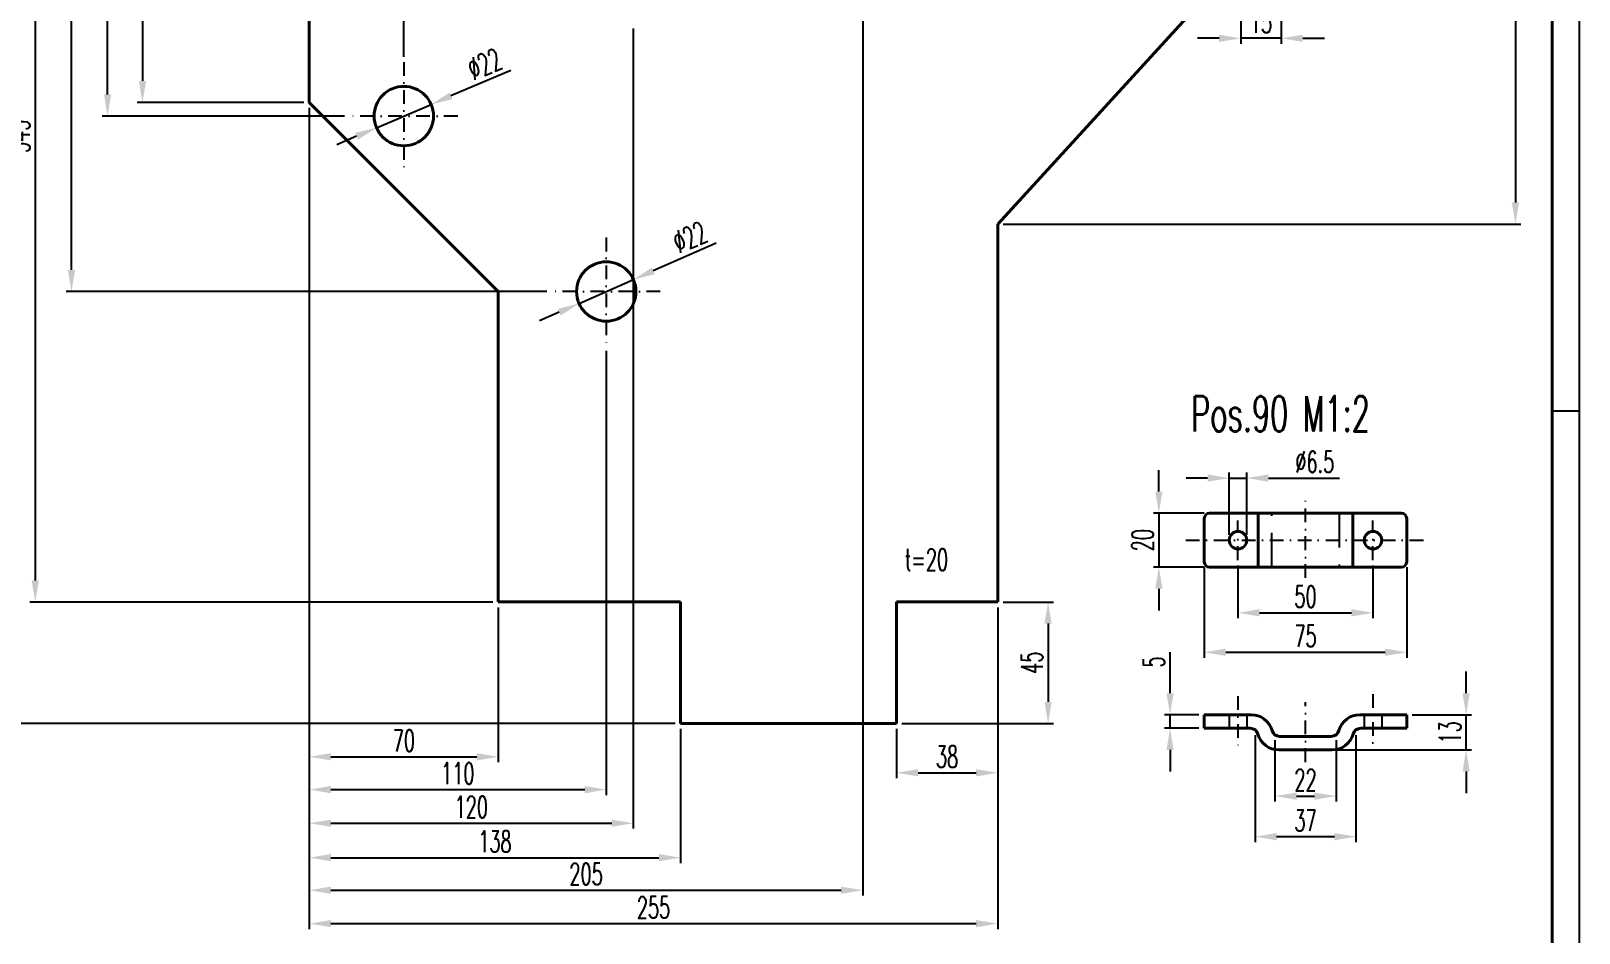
# Model space of a CAD drawing. Extents: x -620 to 569, y 5788 to 6629.
# Drawn here: x 276.9 to 563.6, y 6285.1 to 6452.2 of the extents above; entities that cross this region are included whole.
import ezdxf

# ---------------------------------------------------------------- set-up
doc = ezdxf.new("R2010")
doc.units = 0
doc.linetypes.add('STRICHPUNKT', pattern=[25.4, 12.7, -6.35, 0, -6.35])
doc.linetypes.add('VERDECKT', pattern=[9.525, 6.35, -3.175])
doc.layers.get('Defpoints').update_dxf_attribs({"linetype": 'CONTINUOUS'})
for name, color, linetype, lineweight in [('ACHSE', 150, 'STRICHPUNKT', 25), ('BEM', 6, 'CONTINUOUS', 25), ('TEXT_7', 1, 'CONTINUOUS', 60), ('VERDECKT', 2, 'VERDECKT', 25), ('VOLL_03', 6, 'CONTINUOUS', 25), ('VOLL_05', 7, 'CONTINUOUS', 40)]:
    doc.layers.add(name, color=color, linetype=linetype, lineweight=lineweight)
doc.styles.add('ROMANS', font='romans.shx', dxfattribs={"width": 0.6, "height": 80})
doc.styles.get("Standard").update_dxf_attribs({"font": 'romans.shx', "width": 0.6})
doc.dimstyles.get("Standard").update_dxf_attribs({"dimtxt": 4, "dimasz": 4, "dimexe": 1, "dimexo": 1, "dimgap": 1, "dimtad": 1, "dimdsep": 46, "dimtxsty": 'Standard', "dimcen": 0, "dimclrd": 256, "dimclre": 256, "dimclrt": 256, "dimazin": 0, "dimtfac": 1, "dimtmove": 0, "dimatfit": 3, "dimfxl": 0, "dimtolj": 1, "dimtzin": 0, "dimarcsym": 0})

# ---------------------------------------------------------------- blocks, each defined once
blk = doc.blocks.new('*D279')
at = {"layer": 'BEM', "lineweight": -2}
for p, q in [((328.45, 6437.93), (328.45, 6285.86)), ((455.95, 6345.43), (455.95, 6285.86)), ((332.45, 6286.86), (451.95, 6286.86))]:
    blk.add_line(p, q, dxfattribs=at)
at = {"layer": 'BEM'}
for points in [[(332.45, 6287.53), (332.45, 6286.19), (328.45, 6286.86)], [(451.95, 6287.53), (451.95, 6286.19), (455.95, 6286.86)]]:
    blk.add_solid(points, dxfattribs=at)
at = {"layer": 'Defpoints', "color": 0}
for p in [(328.45, 6438.93), (455.95, 6346.43), (455.95, 6286.86)]:
    blk.add_point(p, dxfattribs=at)
at = {"layer": 'BEM', "insert": (392.2, 6289.86), "char_height": 4, "attachment_point": 5}
blk.add_mtext('\\A1;255', dxfattribs=at)
blk = doc.blocks.new('*D278')
at = {"layer": 'BEM', "lineweight": -2}
for p, q in [((430.95, 6455.14), (430.95, 6292.05)), ((328.45, 6437.93), (328.45, 6292.05)), ((332.45, 6293.05), (426.95, 6293.05))]:
    blk.add_line(p, q, dxfattribs=at)
at = {"layer": 'BEM'}
for points in [[(332.45, 6293.72), (332.45, 6292.38), (328.45, 6293.05)], [(426.95, 6293.72), (426.95, 6292.38), (430.95, 6293.05)]]:
    blk.add_solid(points, dxfattribs=at)
at = {"layer": 'Defpoints', "color": 0}
for p in [(430.95, 6456.14), (328.45, 6438.93), (430.95, 6293.05)]:
    blk.add_point(p, dxfattribs=at)
at = {"layer": 'BEM', "insert": (379.7, 6296.05), "char_height": 4, "attachment_point": 5}
blk.add_mtext('\\A1;205', dxfattribs=at)
blk = doc.blocks.new('*D306')
at = {"layer": 'BEM', "lineweight": -2}
for p, q in [((328.45, 6437.93), (328.45, 6298.08)), ((397.2, 6322.93), (397.2, 6298.08)), ((332.45, 6299.08), (393.2, 6299.08))]:
    blk.add_line(p, q, dxfattribs=at)
at = {"layer": 'BEM'}
for points in [[(332.45, 6299.75), (332.45, 6298.42), (328.45, 6299.08)], [(393.2, 6299.75), (393.2, 6298.42), (397.2, 6299.08)]]:
    blk.add_solid(points, dxfattribs=at)
at = {"layer": 'Defpoints', "color": 0}
for p in [(328.45, 6438.93), (397.2, 6323.93), (397.2, 6299.08)]:
    blk.add_point(p, dxfattribs=at)
at = {"layer": 'BEM', "insert": (362.82, 6302.08), "char_height": 4, "attachment_point": 5}
blk.add_mtext('\\A1;138', dxfattribs=at)
blk = doc.blocks.new('*D277')
at = {"layer": 'BEM', "lineweight": -2}
for p, q in [((388.45, 6452.64), (388.45, 6304.46)), ((328.45, 6437.93), (328.45, 6304.46)), ((332.45, 6305.46), (384.45, 6305.46))]:
    blk.add_line(p, q, dxfattribs=at)
at = {"layer": 'BEM'}
for points in [[(332.45, 6306.12), (332.45, 6304.79), (328.45, 6305.46)], [(384.45, 6306.12), (384.45, 6304.79), (388.45, 6305.46)]]:
    blk.add_solid(points, dxfattribs=at)
at = {"layer": 'Defpoints', "color": 0}
for p in [(388.45, 6453.64), (328.45, 6438.93), (388.45, 6305.46)]:
    blk.add_point(p, dxfattribs=at)
at = {"layer": 'BEM', "insert": (358.45, 6308.46), "char_height": 4, "attachment_point": 5}
blk.add_mtext('\\A1;120', dxfattribs=at)
blk = doc.blocks.new('*D276')
at = {"layer": 'BEM', "lineweight": -2}
for p, q in [((328.45, 6437.93), (328.45, 6310.68)), ((383.45, 6392.95), (383.45, 6310.68)), ((332.45, 6311.68), (379.45, 6311.68))]:
    blk.add_line(p, q, dxfattribs=at)
at = {"layer": 'BEM'}
for points in [[(332.45, 6312.35), (332.45, 6311.01), (328.45, 6311.68)], [(379.45, 6312.35), (379.45, 6311.01), (383.45, 6311.68)]]:
    blk.add_solid(points, dxfattribs=at)
at = {"layer": 'Defpoints', "color": 0}
for p in [(328.45, 6438.93), (383.45, 6393.95), (383.45, 6311.68)]:
    blk.add_point(p, dxfattribs=at)
at = {"layer": 'BEM', "insert": (355.95, 6314.68), "char_height": 4, "attachment_point": 5}
blk.add_mtext('\\A1;110', dxfattribs=at)
blk = doc.blocks.new('*D275')
at = {"layer": 'BEM', "lineweight": -2}
for p, q in [((328.45, 6437.93), (328.45, 6316.76)), ((363.45, 6345.43), (363.45, 6316.76)), ((332.45, 6317.76), (359.45, 6317.76))]:
    blk.add_line(p, q, dxfattribs=at)
at = {"layer": 'BEM'}
for points in [[(332.45, 6318.43), (332.45, 6317.09), (328.45, 6317.76)], [(359.45, 6318.43), (359.45, 6317.09), (363.45, 6317.76)]]:
    blk.add_solid(points, dxfattribs=at)
at = {"layer": 'Defpoints', "color": 0}
for p in [(328.45, 6438.93), (363.45, 6346.43), (363.45, 6317.76)]:
    blk.add_point(p, dxfattribs=at)
at = {"layer": 'BEM', "insert": (345.95, 6320.76), "char_height": 4, "attachment_point": 5}
blk.add_mtext('\\A1;70', dxfattribs=at)
blk = doc.blocks.new('*D302')
at = {"layer": 'BEM', "lineweight": -2}
for p, q in [((485.81, 6366.88), (485.81, 6370.88)), ((494.2, 6362.88), (484.81, 6362.88)), ((485.81, 6362.88), (485.81, 6352.88)), ((494.2, 6352.88), (484.81, 6352.88)), ((485.81, 6348.88), (485.81, 6344.88))]:
    blk.add_line(p, q, dxfattribs=at)
at = {"layer": 'BEM'}
for points in [[(485.14, 6366.88), (486.48, 6366.88), (485.81, 6362.88)], [(485.14, 6348.88), (486.48, 6348.88), (485.81, 6352.88)]]:
    blk.add_solid(points, dxfattribs=at)
at = {"layer": 'Defpoints', "color": 0}
for p in [(495.2, 6362.88), (485.81, 6352.88), (495.2, 6352.88)]:
    blk.add_point(p, dxfattribs=at)
at = {"layer": 'BEM', "insert": (482.81, 6357.88), "char_height": 4, "attachment_point": 5, "rotation": 90}
blk.add_mtext('\\A1;20', dxfattribs=at)
blk = doc.blocks.new('*D301')
at = {"layer": 'BEM', "lineweight": -2}
for p, q in [((494.2, 6352.88), (494.2, 6336.12)), ((531.7, 6352.88), (531.7, 6336.12)), ((498.2, 6337.12), (527.7, 6337.12))]:
    blk.add_line(p, q, dxfattribs=at)
at = {"layer": 'BEM'}
for points in [[(498.2, 6337.79), (498.2, 6336.46), (494.2, 6337.12)], [(527.7, 6337.79), (527.7, 6336.46), (531.7, 6337.12)]]:
    blk.add_solid(points, dxfattribs=at)
at = {"layer": 'Defpoints', "color": 0}
for p in [(494.2, 6353.88), (531.7, 6353.88), (531.7, 6337.12)]:
    blk.add_point(p, dxfattribs=at)
at = {"layer": 'BEM', "insert": (512.95, 6340.12), "char_height": 4, "attachment_point": 5}
blk.add_mtext('\\A1;75', dxfattribs=at)
blk = doc.blocks.new('*D300')
at = {"layer": 'BEM', "lineweight": -2}
for p, q in [((500.45, 6353.21), (500.45, 6343.43)), ((525.45, 6353.21), (525.45, 6343.43)), ((504.45, 6344.43), (521.45, 6344.43))]:
    blk.add_line(p, q, dxfattribs=at)
at = {"layer": 'BEM'}
for points in [[(504.45, 6345.09), (504.45, 6343.76), (500.45, 6344.43)], [(521.45, 6345.09), (521.45, 6343.76), (525.45, 6344.43)]]:
    blk.add_solid(points, dxfattribs=at)
at = {"layer": 'Defpoints', "color": 0}
for p in [(500.45, 6354.21), (525.45, 6354.21), (525.45, 6344.43)]:
    blk.add_point(p, dxfattribs=at)
at = {"layer": 'BEM', "insert": (512.95, 6347.43), "char_height": 4, "attachment_point": 5}
blk.add_mtext('\\A1;50', dxfattribs=at)
blk = doc.blocks.new('*D299')
at = {"layer": 'BEM', "lineweight": -2}
for p, q in [((487.87, 6329.54), (487.87, 6337.14)), ((493.2, 6325.54), (486.87, 6325.54)), ((487.87, 6323.04), (487.87, 6325.54)), ((493.2, 6323.04), (486.87, 6323.04)), ((487.87, 6319.04), (487.87, 6315.04))]:
    blk.add_line(p, q, dxfattribs=at)
at = {"layer": 'BEM'}
for points in [[(487.21, 6329.54), (488.54, 6329.54), (487.87, 6325.54)], [(487.21, 6319.04), (488.54, 6319.04), (487.87, 6323.04)]]:
    blk.add_solid(points, dxfattribs=at)
at = {"layer": 'Defpoints', "color": 0}
for p in [(487.87, 6325.54), (494.2, 6325.54), (494.2, 6323.04)]:
    blk.add_point(p, dxfattribs=at)
at = {"layer": 'BEM', "insert": (484.87, 6335.34), "char_height": 4, "attachment_point": 5, "rotation": 90}
blk.add_mtext('\\A1;5', dxfattribs=at)
blk = doc.blocks.new('*D298')
at = {"layer": 'BEM', "lineweight": -2}
for p, q in [((542.71, 6329.54), (542.71, 6333.54)), ((532.7, 6325.54), (543.71, 6325.54)), ((542.71, 6319.04), (542.71, 6325.54)), ((518.91, 6319.04), (543.71, 6319.04)), ((542.71, 6315.04), (542.71, 6311.04))]:
    blk.add_line(p, q, dxfattribs=at)
at = {"layer": 'BEM'}
for points in [[(542.04, 6329.54), (543.37, 6329.54), (542.71, 6325.54)], [(542.04, 6315.04), (543.37, 6315.04), (542.71, 6319.04)]]:
    blk.add_solid(points, dxfattribs=at)
at = {"layer": 'Defpoints', "color": 0}
for p in [(531.7, 6325.54), (542.71, 6325.54), (517.91, 6319.04)]:
    blk.add_point(p, dxfattribs=at)
at = {"layer": 'BEM', "insert": (539.71, 6322.29), "char_height": 4, "attachment_point": 5, "rotation": 90}
blk.add_mtext('\\A1;13', dxfattribs=at)
blk = doc.blocks.new('*D297')
at = {"layer": 'BEM', "lineweight": -2}
for p, q in [((507.3, 6320.85), (507.3, 6309.48)), ((518.61, 6320.85), (518.61, 6309.48)), ((511.3, 6310.48), (514.61, 6310.48))]:
    blk.add_line(p, q, dxfattribs=at)
at = {"layer": 'BEM'}
for points in [[(511.3, 6311.14), (511.3, 6309.81), (507.3, 6310.48)], [(514.61, 6311.14), (514.61, 6309.81), (518.61, 6310.48)]]:
    blk.add_solid(points, dxfattribs=at)
at = {"layer": 'Defpoints', "color": 0}
for p in [(507.3, 6321.85), (518.61, 6321.85), (518.61, 6310.48)]:
    blk.add_point(p, dxfattribs=at)
at = {"layer": 'BEM', "insert": (512.95, 6313.48), "char_height": 4, "attachment_point": 5}
blk.add_mtext('\\A1;22', dxfattribs=at)
blk = doc.blocks.new('*D296')
at = {"layer": 'BEM', "lineweight": -2}
for p, q in [((494.83, 6369.39), (490.83, 6369.39)), ((498.83, 6358.88), (498.83, 6370.39)), ((498.83, 6369.39), (502.08, 6369.39)), ((502.08, 6358.88), (502.08, 6370.39)), ((506.08, 6369.39), (519.28, 6369.39))]:
    blk.add_line(p, q, dxfattribs=at)
at = {"layer": 'BEM'}
for points in [[(494.83, 6370.05), (494.83, 6368.72), (498.83, 6369.39)], [(506.08, 6370.05), (506.08, 6368.72), (502.08, 6369.39)]]:
    blk.add_solid(points, dxfattribs=at)
at = {"layer": 'Defpoints', "color": 0}
for p in [(502.08, 6369.39), (498.83, 6357.88), (502.08, 6357.88)]:
    blk.add_point(p, dxfattribs=at)
at = {"layer": 'BEM', "insert": (514.68, 6372.39), "char_height": 4, "attachment_point": 5}
blk.add_mtext('\\A1;%%c6.5', dxfattribs=at)
blk = doc.blocks.new('*D295')
at = {"layer": 'BEM', "lineweight": -2}
for p, q in [((503.61, 6321.74), (503.61, 6301.97)), ((522.3, 6321.74), (522.3, 6301.97)), ((507.61, 6302.97), (518.3, 6302.97))]:
    blk.add_line(p, q, dxfattribs=at)
at = {"layer": 'BEM'}
for points in [[(507.61, 6303.64), (507.61, 6302.3), (503.61, 6302.97)], [(518.3, 6303.64), (518.3, 6302.3), (522.3, 6302.97)]]:
    blk.add_solid(points, dxfattribs=at)
at = {"layer": 'Defpoints', "color": 0}
for p in [(503.61, 6322.74), (522.3, 6322.74), (522.3, 6302.97)]:
    blk.add_point(p, dxfattribs=at)
at = {"layer": 'BEM', "insert": (512.95, 6305.97), "char_height": 4, "attachment_point": 5}
blk.add_mtext('\\A1;37', dxfattribs=at)
blk = doc.blocks.new('*D251')
at = {"layer": 'BEM', "lineweight": -2}
for p, q in [((382.45, 6518.93), (296.55, 6518.93)), ((297.55, 6514.93), (297.55, 6442.93)), ((327.45, 6438.93), (296.55, 6438.93))]:
    blk.add_line(p, q, dxfattribs=at)
at = {"layer": 'BEM'}
for points in [[(296.88, 6514.93), (298.21, 6514.93), (297.55, 6518.93)], [(296.88, 6442.93), (298.21, 6442.93), (297.55, 6438.93)]]:
    blk.add_solid(points, dxfattribs=at)
at = {"layer": 'Defpoints', "color": 0}
for p in [(383.45, 6518.93), (297.55, 6438.93), (328.45, 6438.93)]:
    blk.add_point(p, dxfattribs=at)
at = {"layer": 'BEM', "insert": (294.55, 6478.93), "char_height": 4, "attachment_point": 5, "rotation": 90}
blk.add_mtext('\\A1;160', dxfattribs=at)
blk = doc.blocks.new('*D252')
at = {"layer": 'BEM', "lineweight": -2}
for p, q in [((382.45, 6518.93), (290.08, 6518.93)), ((291.08, 6440.43), (291.08, 6514.93)), ((334.97, 6436.43), (290.08, 6436.43))]:
    blk.add_line(p, q, dxfattribs=at)
at = {"layer": 'BEM'}
for points in [[(290.41, 6514.93), (291.74, 6514.93), (291.08, 6518.93)], [(290.41, 6440.43), (291.74, 6440.43), (291.08, 6436.43)]]:
    blk.add_solid(points, dxfattribs=at)
at = {"layer": 'Defpoints', "color": 0}
for p in [(291.08, 6518.93), (383.45, 6518.93), (335.97, 6436.43)]:
    blk.add_point(p, dxfattribs=at)
at = {"layer": 'BEM', "insert": (288.08, 6477.68), "char_height": 4, "attachment_point": 5, "rotation": 90}
blk.add_mtext('\\A1;165', dxfattribs=at)
blk = doc.blocks.new('*D253')
at = {"layer": 'BEM', "lineweight": -2}
for p, q in [((382.45, 6518.93), (283.4, 6518.93)), ((284.4, 6407.93), (284.4, 6514.93)), ((372.47, 6403.93), (283.4, 6403.93))]:
    blk.add_line(p, q, dxfattribs=at)
at = {"layer": 'BEM'}
for points in [[(283.73, 6514.93), (285.07, 6514.93), (284.4, 6518.93)], [(283.73, 6407.93), (285.07, 6407.93), (284.4, 6403.93)]]:
    blk.add_solid(points, dxfattribs=at)
at = {"layer": 'Defpoints', "color": 0}
for p in [(284.4, 6518.93), (383.45, 6518.93), (373.47, 6403.93)]:
    blk.add_point(p, dxfattribs=at)
at = {"layer": 'BEM', "insert": (281.4, 6461.43), "char_height": 4, "attachment_point": 5, "rotation": 90}
blk.add_mtext('\\A1;230', dxfattribs=at)
blk = doc.blocks.new('*D254')
at = {"layer": 'BEM', "lineweight": -2}
for p, q in [((382.45, 6518.93), (276.68, 6518.93)), ((277.68, 6514.93), (277.68, 6350.43)), ((362.45, 6346.43), (276.68, 6346.43))]:
    blk.add_line(p, q, dxfattribs=at)
at = {"layer": 'BEM'}
for points in [[(277.01, 6514.93), (278.35, 6514.93), (277.68, 6518.93)], [(277.01, 6350.43), (278.35, 6350.43), (277.68, 6346.43)]]:
    blk.add_solid(points, dxfattribs=at)
at = {"layer": 'Defpoints', "color": 0}
for p in [(383.45, 6518.93), (277.68, 6346.43), (363.45, 6346.43)]:
    blk.add_point(p, dxfattribs=at)
at = {"layer": 'BEM', "insert": (274.68, 6432.68), "char_height": 4, "attachment_point": 5, "rotation": 90}
blk.add_mtext('\\A1;345', dxfattribs=at)
blk = doc.blocks.new('*D260')
at = {"layer": 'BEM', "lineweight": -2}
for p, q in [((500.95, 6518.93), (552.84, 6518.93)), ((551.84, 6514.93), (551.84, 6420.43)), ((456.95, 6416.43), (552.84, 6416.43))]:
    blk.add_line(p, q, dxfattribs=at)
at = {"layer": 'BEM'}
for points in [[(551.17, 6514.93), (552.51, 6514.93), (551.84, 6518.93)], [(551.17, 6420.43), (552.51, 6420.43), (551.84, 6416.43)]]:
    blk.add_solid(points, dxfattribs=at)
at = {"layer": 'Defpoints', "color": 0}
for p in [(499.95, 6518.93), (455.95, 6416.43), (551.84, 6416.43)]:
    blk.add_point(p, dxfattribs=at)
at = {"layer": 'BEM', "insert": (548.84, 6467.68), "char_height": 4, "attachment_point": 5, "rotation": 90}
blk.add_mtext('\\A1;205', dxfattribs=at)
blk = doc.blocks.new('*D261')
at = {"layer": 'BEM', "lineweight": -2}
for p, q in [((328.45, 6489.93), (328.45, 6526.95)), ((345.95, 6447.41), (345.95, 6526.95)), ((332.45, 6525.95), (341.95, 6525.95))]:
    blk.add_line(p, q, dxfattribs=at)
at = {"layer": 'BEM'}
for points in [[(332.45, 6526.62), (332.45, 6525.29), (328.45, 6525.95)], [(341.95, 6526.62), (341.95, 6525.29), (345.95, 6525.95)]]:
    blk.add_solid(points, dxfattribs=at)
at = {"layer": 'Defpoints', "color": 0}
for p in [(345.95, 6525.95), (328.45, 6488.93), (345.95, 6446.41)]:
    blk.add_point(p, dxfattribs=at)
at = {"layer": 'BEM', "insert": (337.2, 6528.95), "char_height": 4, "attachment_point": 5}
blk.add_mtext('\\A1;35', dxfattribs=at)
blk = doc.blocks.new('*D274')
at = {"layer": 'BEM', "lineweight": -2}
for p, q in [((508.45, 6472.93), (508.45, 6449.83)), ((500.95, 6467.35), (500.95, 6449.83)), ((496.95, 6450.83), (492.95, 6450.83)), ((508.45, 6450.83), (500.95, 6450.83)), ((512.45, 6450.83), (516.45, 6450.83))]:
    blk.add_line(p, q, dxfattribs=at)
at = {"layer": 'BEM'}
for points in [[(496.95, 6451.5), (496.95, 6450.17), (500.95, 6450.83)], [(512.45, 6451.5), (512.45, 6450.17), (508.45, 6450.83)]]:
    blk.add_solid(points, dxfattribs=at)
at = {"layer": 'Defpoints', "color": 0}
for p in [(508.45, 6473.93), (500.95, 6468.35), (500.95, 6450.83)]:
    blk.add_point(p, dxfattribs=at)
at = {"layer": 'BEM', "insert": (504.7, 6453.83), "char_height": 4, "attachment_point": 5}
blk.add_mtext('\\A1;15', dxfattribs=at)
blk = doc.blocks.new('*D286')
at = {"layer": 'BEM', "lineweight": -2}
for p, q in [((403.81, 6412.88), (392.15, 6407.75)), ((378.41, 6401.72), (388.48, 6406.14)), ((374.75, 6400.11), (371.09, 6398.51))]:
    blk.add_line(p, q, dxfattribs=at)
at = {"layer": 'BEM'}
for points in [[(391.88, 6408.36), (392.41, 6407.14), (388.48, 6406.14)], [(374.48, 6400.72), (375.02, 6399.5), (378.41, 6401.72)]]:
    blk.add_solid(points, dxfattribs=at)
at = {"layer": 'Defpoints', "color": 0}
for p in [(388.48, 6406.14), (378.41, 6401.72)]:
    blk.add_point(p, dxfattribs=at)
at = {"layer": 'BEM', "insert": (398.92, 6414), "char_height": 4, "attachment_point": 5, "rotation": 23.706}
blk.add_mtext('\\A1;∅22', dxfattribs=at)
blk = doc.blocks.new('*D287')
at = {"layer": 'BEM', "lineweight": -2}
for p, q in [((365.77, 6444.9), (354.68, 6440.16)), ((340.89, 6434.27), (351.01, 6438.59)), ((337.21, 6432.7), (333.53, 6431.13))]:
    blk.add_line(p, q, dxfattribs=at)
at = {"layer": 'BEM'}
for points in [[(354.42, 6440.78), (354.95, 6439.55), (351.01, 6438.59)], [(336.95, 6433.32), (337.47, 6432.09), (340.89, 6434.27)]]:
    blk.add_solid(points, dxfattribs=at)
at = {"layer": 'Defpoints', "color": 0}
for p in [(351.01, 6438.59), (340.89, 6434.27)]:
    blk.add_point(p, dxfattribs=at)
at = {"layer": 'BEM', "insert": (360.89, 6446.07), "char_height": 4, "attachment_point": 5, "rotation": 23.1128}
blk.add_mtext('\\A1;∅22', dxfattribs=at)
blk = doc.blocks.new('*D303')
at = {"layer": 'BEM', "lineweight": -2}
for p, q in [((455.95, 6345.43), (455.95, 6313.8)), ((437.2, 6322.93), (437.2, 6313.8)), ((441.2, 6314.8), (451.95, 6314.8))]:
    blk.add_line(p, q, dxfattribs=at)
at = {"layer": 'BEM'}
for points in [[(441.2, 6315.46), (441.2, 6314.13), (437.2, 6314.8)], [(451.95, 6315.46), (451.95, 6314.13), (455.95, 6314.8)]]:
    blk.add_solid(points, dxfattribs=at)
at = {"layer": 'Defpoints', "color": 0}
for p in [(455.95, 6346.43), (437.2, 6323.93), (455.95, 6314.8)]:
    blk.add_point(p, dxfattribs=at)
at = {"layer": 'BEM', "insert": (446.57, 6317.8), "char_height": 4, "attachment_point": 5}
blk.add_mtext('\\A1;38', dxfattribs=at)
blk = doc.blocks.new('*D304')
at = {"layer": 'BEM', "lineweight": -2}
for p, q in [((456.95, 6346.43), (466.28, 6346.43)), ((465.28, 6342.43), (465.28, 6327.93)), ((438.2, 6323.93), (466.28, 6323.93))]:
    blk.add_line(p, q, dxfattribs=at)
at = {"layer": 'BEM'}
for points in [[(464.61, 6342.43), (465.94, 6342.43), (465.28, 6346.43)], [(464.61, 6327.93), (465.94, 6327.93), (465.28, 6323.93)]]:
    blk.add_solid(points, dxfattribs=at)
at = {"layer": 'Defpoints', "color": 0}
for p in [(455.95, 6346.43), (437.2, 6323.93), (465.28, 6323.93)]:
    blk.add_point(p, dxfattribs=at)
at = {"layer": 'BEM', "insert": (462.28, 6335.18), "char_height": 4, "attachment_point": 5, "rotation": 90}
blk.add_mtext('\\A1;45', dxfattribs=at)
blk = doc.blocks.new('*D305')
at = {"layer": 'BEM', "lineweight": -2}
for p, q in [((382.45, 6518.93), (269.48, 6518.93)), ((270.48, 6514.93), (270.48, 6327.93)), ((396.2, 6323.93), (269.48, 6323.93))]:
    blk.add_line(p, q, dxfattribs=at)
at = {"layer": 'BEM'}
for points in [[(269.81, 6514.93), (271.15, 6514.93), (270.48, 6518.93)], [(269.81, 6327.93), (271.15, 6327.93), (270.48, 6323.93)]]:
    blk.add_solid(points, dxfattribs=at)
at = {"layer": 'Defpoints', "color": 0}
for p in [(383.45, 6518.93), (270.48, 6323.93), (397.2, 6323.93)]:
    blk.add_point(p, dxfattribs=at)
at = {"layer": 'BEM', "insert": (267.48, 6421.43), "char_height": 4, "attachment_point": 5, "rotation": 90}
blk.add_mtext('\\A1;390', dxfattribs=at)

msp = doc.modelspace()

# ---------------------------------------------------------------- linework, layer by layer
at = {"layer": 'ACHSE', "ltscale": 0.2}
for p, q in [((345.9469, 6446.4142), (345.9469, 6426.4524)), ((355.9278, 6436.4333), (335.966, 6436.4333)), ((383.4469, 6413.9142), (383.4469, 6393.9524)), ((393.4278, 6403.9333), (373.466, 6403.9333)), ((512.9541, 6350.8791), (512.9541, 6365.2151)), ((500.4541, 6354.2062), (500.4541, 6361.5467)), ((525.4541, 6354.2062), (525.4541, 6361.5467)), ((490.8038, 6357.8765), (534.9342, 6357.8765)), ((500.4541, 6328.9769), (500.4541, 6319.0037)), ((525.4541, 6329.365), (525.4541, 6319.0037)), ((512.9541, 6316.7958), (512.9541, 6327.8513))]:
    msp.add_line(p, q, dxfattribs=at)
at = {"layer": 'VERDECKT'}
for p, q in [((506.7041, 6352.8765), (506.7041, 6362.8765)), ((519.2041, 6362.8765), (519.2041, 6352.8765)), ((498.8291, 6325.5435), (498.8291, 6323.0435)), ((502.0791, 6325.5435), (502.0791, 6323.0435)), ((523.8291, 6325.5435), (523.8291, 6323.0435)), ((527.0791, 6325.5435), (527.0791, 6323.0435))]:
    msp.add_line(p, q, dxfattribs=at)
at = {"layer": 'VOLL_03', "ltscale": 0.8}
msp.add_line((563.6217, 6623.8285), (563.6217, 5792.8285), dxfattribs=at)
at = {"layer": 'VOLL_03'}
msp.add_line((558.6217, 6381.8285), (563.6217, 6381.8285), dxfattribs=at)
at = {"layer": 'VOLL_05', "ltscale": 0.8}
msp.add_line((558.6217, 6618.8285), (558.6217, 5797.8285), dxfattribs=at)
at = {"layer": 'VOLL_05'}
for p, q in [((328.4469, 6488.9333), (328.4469, 6438.9333)), ((508.4469, 6473.9333), (455.9469, 6416.4333)), ((363.4469, 6403.9333), (328.4469, 6438.9333)), ((455.9469, 6416.4333), (455.9469, 6346.4333)), ((363.4469, 6403.9333), (363.4469, 6346.4333)), ((495.2041, 6362.8765), (530.7041, 6362.8765)), ((504.2041, 6352.8765), (504.2041, 6362.8765)), ((521.7041, 6362.8765), (521.7041, 6352.8765)), ((494.2041, 6353.8765), (494.2041, 6361.8765)), ((531.7041, 6361.8765), (531.7041, 6353.8765)), ((530.7041, 6352.8765), (495.2041, 6352.8765)), ((363.4469, 6346.4333), (397.2011, 6346.4333)), ((397.2011, 6346.4333), (397.2011, 6323.9333)), ((437.2011, 6346.4333), (437.2011, 6323.9333)), ((437.2011, 6346.4333), (455.9469, 6346.4333)), ((494.2041, 6325.5435), (502.9126, 6325.5435)), ((494.2041, 6325.5435), (494.2041, 6323.0435)), ((522.9956, 6325.5435), (531.7041, 6325.5435)), ((531.7041, 6325.5435), (531.7041, 6323.0435)), ((397.2011, 6323.9333), (437.2011, 6323.9333)), ((494.2041, 6323.0435), (502.7041, 6323.0435)), ((531.7041, 6323.0435), (523.2041, 6323.0435)), ((508.2041, 6321.5435), (517.7041, 6321.5435)), ((507.9956, 6319.0435), (517.9126, 6319.0435))]:
    msp.add_line(p, q, dxfattribs=at)
for centre, radius in [((345.9469, 6436.4333), 5.5), ((383.4469, 6403.9333), 5.5), ((500.4541, 6357.8765), 1.625), ((525.4541, 6357.8765), 1.625)]:
    msp.add_circle(centre, radius, dxfattribs=at)
for centre, radius, start, end in [((495.2041, 6361.8765), 1, 90, 180), ((530.7041, 6361.8765), 1, 0, 90), ((495.2041, 6353.8765), 1, 180, 270), ((530.7041, 6353.8765), 1, 270, 0), ((502.9126, 6321.5435), 4, 15.82662, 90), ((522.9956, 6321.5435), 4, 90, 164.17338), ((502.7041, 6321.5435), 1.5, 15.82662, 90), ((508.2041, 6323.0435), 1.5, 195.82662, 270), ((517.7041, 6323.0435), 1.5, 270, 344.17338), ((523.2041, 6321.5435), 1.5, 90, 164.17338), ((507.9956, 6323.0435), 4, 195.82662, 270), ((517.9126, 6323.0435), 4, 270, 344.17338)]:
    msp.add_arc(centre, radius, start, end, dxfattribs=at)

# ---------------------------------------------------------------- texts
at = {"layer": 'BEM', "insert": (442.7332, 6354.2781), "char_height": 4, "attachment_point": 5}
msp.add_mtext('t=20', dxfattribs=at)
at = {"layer": 'TEXT_7', "style": 'ROMANS', "width": 0.6}
msp.add_text('Pos.90 M1:2', height=6.534407, dxfattribs=at).set_placement((491.7852, 6378.0271))

# ---------------------------------------------------------------- dimensions: what is measured, and where the dimension line sits
at = {"layer": 'BEM'}
for base, p1, p2, picture, middle in [((345.9469, 6525.9522), (328.4469, 6488.9333), (345.9469, 6446.4142), '*D261', (337.1969, 6528.9522)), ((500.9469, 6450.8319), (508.4469, 6473.9333), (500.9469, 6468.3527), '*D274', (504.6969, 6453.8319)), ((430.9469, 6293.0513), (328.4469, 6438.9333), (430.9469, 6456.1429), '*D278', (379.6969, 6296.0513)), ((388.4469, 6305.4556), (328.4469, 6438.9333), (388.4469, 6453.6429), '*D277', (358.4469, 6308.4556)), ((455.9469, 6286.8608), (328.4469, 6438.9333), (455.9469, 6346.4333), '*D279', (392.1969, 6289.8608)), ((383.4469, 6311.6811), (328.4469, 6438.9333), (383.4469, 6393.9524), '*D276', (355.9469, 6314.6811)), ((363.4469, 6317.7584), (328.4469, 6438.9333), (363.4469, 6346.4333), '*D275', (345.9469, 6320.7584)), ((525.4541, 6344.426), (500.4541, 6354.2062), (525.4541, 6354.2062), '*D300', (512.9541, 6347.426)), ((531.7041, 6337.1245), (494.2041, 6353.8765), (531.7041, 6353.8765), '*D301', (512.9541, 6340.1245))]:
    dim = msp.add_linear_dim(base=base, p1=p1, p2=p2, dimstyle='Standard', override={"dimlfac": 2}, dxfattribs=at)
    dim.commit()
    dim.dimension.update_dxf_attribs({"geometry": picture, "text_midpoint": middle})
for base, p1, p2, picture, middle in [((270.4808, 6323.9333), (383.4469, 6518.9333), (397.2011, 6323.9333), '*D305', (267.4808, 6421.4333)), ((277.6809, 6346.4333), (383.4469, 6518.9333), (363.4469, 6346.4333), '*D254', (274.6809, 6432.6833)), ((284.3999, 6518.9333), (373.466, 6403.9333), (383.4469, 6518.9333), '*D253', (281.3999, 6461.4333)), ((291.0783, 6518.9333), (335.966, 6436.4333), (383.4469, 6518.9333), '*D252', (288.0783, 6477.6833)), ((297.5481, 6438.9333), (383.4469, 6518.9333), (328.4469, 6438.9333), '*D251', (294.5481, 6478.9333)), ((551.84, 6416.4333), (499.9469, 6518.9333), (455.9469, 6416.4333), '*D260', (548.84, 6467.6833)), ((485.81, 6352.8765), (495.2041, 6362.8765), (495.2041, 6352.8765), '*D302', (482.81, 6357.8765)), ((465.278, 6323.9333), (455.9469, 6346.4333), (437.2011, 6323.9333), '*D304', (462.278, 6335.1833)), ((487.8737, 6325.5435), (494.2041, 6323.0435), (494.2041, 6325.5435), '*D299', (484.8737, 6335.3435)), ((542.7072, 6325.5435), (517.9126, 6319.0435), (531.7041, 6325.5435), '*D298', (539.7072, 6322.2935))]:
    dim = msp.add_linear_dim(base=base, p1=p1, p2=p2, angle=90, dimstyle='Standard', override={"dimlfac": 2}, dxfattribs=at)
    dim.commit()
    dim.dimension.update_dxf_attribs({"geometry": picture, "text_midpoint": middle})
dim = msp.add_diameter_dim_2p(p1=(340.8884, 6434.2743), p2=(351.0054, 6438.5923), dimstyle='Standard', override={"dimlfac": 2}, dxfattribs=at)
dim.commit()
dim.dimension.update_dxf_attribs({"geometry": '*D287', "text_midpoint": (360.8909, 6446.0732)})
for base, p1, p2, text, picture, middle in [((397.2011, 6299.0819), (328.4469, 6438.9333), (397.2011, 6323.9333), '138', '*D306', (362.824, 6302.0819)), ((502.0791, 6369.3868), (498.8291, 6357.8765), (502.0791, 6357.8765), '%%c<>', '*D296', (514.6791, 6372.3868)), ((455.9469, 6314.7975), (437.2011, 6323.9333), (455.9469, 6346.4333), '38', '*D303', (446.574, 6317.7975)), ((522.2995, 6302.9702), (503.6086, 6322.7401), (522.2995, 6322.7401), '37', '*D295', (512.9541, 6305.9702)), ((518.6086, 6310.4774), (507.2995, 6321.847), (518.6086, 6321.847), '22', '*D297', (512.9541, 6313.4774))]:
    dim = msp.add_linear_dim(base=base, p1=p1, p2=p2, text=text, dimstyle='Standard', override={"dimlfac": 2}, dxfattribs=at)
    dim.commit()
    dim.dimension.update_dxf_attribs({"geometry": picture, "text_midpoint": middle})
dim = msp.add_diameter_dim_2p(p1=(378.411, 6401.7221), p2=(388.4828, 6406.1445), dimstyle='Standard', override={"dimlfac": 2}, dxfattribs=at)
dim.commit()
dim.dimension.update_dxf_attribs({"geometry": '*D286', "text_midpoint": (400.1242, 6411.2562), "dimtype": 131})

doc.saveas('drawing.dxf')
